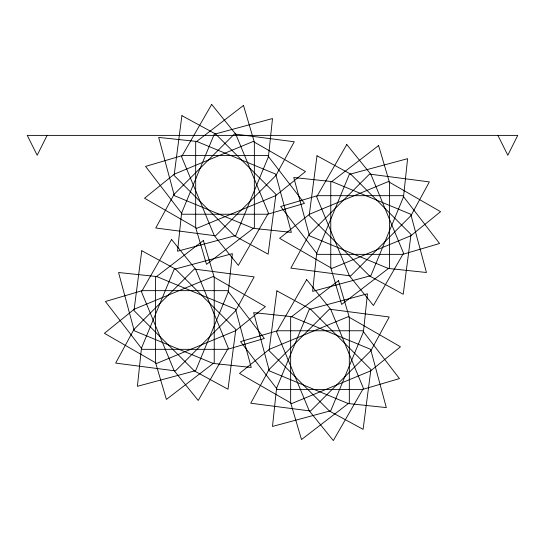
<?xml version="1.0" encoding="UTF-8"?>
<svg xmlns="http://www.w3.org/2000/svg" width="545" height="545" viewBox="0 0 545 545"><rect width="100%" height="100%" fill="white"/><g stroke="black" fill="none" stroke-linecap="round" stroke-linejoin="round"><path stroke-width="0.82" d="M47.108 135.385L37.176 155.243L27.25 135.385L517.75 135.385L507.824 155.243L497.892 135.385M141.462 348.173L137.408 386.316L195.669 370.627L228.321 291.793L232.374 253.65L174.114 269.339L141.462 348.173M181.587 213.081L177.534 251.225L235.794 235.535L268.447 156.701L272.5 118.558L214.24 134.247L181.587 213.081M276.553 388.299L272.5 426.442L330.76 410.753L363.413 331.919L367.466 293.775L309.206 309.465L276.553 388.299M316.679 253.207L312.626 291.35L370.886 275.661L403.538 196.827L407.592 158.684L349.331 174.373L316.679 253.207M141.782 250.734L133.981 310.561L194.32 370.9L228.008 389.239L235.808 329.412L175.47 269.073L141.782 250.734M181.901 115.642L174.1 175.47L234.439 235.808L268.126 254.147L275.927 194.32L215.588 133.981L181.901 115.642M276.874 290.853L269.073 350.68L329.412 411.019L363.099 429.358L370.9 369.53L310.561 309.192L276.874 290.853M316.992 155.761L309.192 215.588L369.53 275.927L403.218 294.266L411.019 234.439L350.68 174.1L316.992 155.761M174.1 194.32L155.761 228.008L215.588 235.808L275.927 175.47L294.266 141.782L234.439 133.981L174.1 194.32M133.981 329.412L115.642 363.099L175.47 370.9L235.808 310.561L254.147 276.874L194.32 269.073L133.981 329.412M309.192 234.439L290.853 268.126L350.68 275.927L411.019 215.588L429.358 181.901L369.53 174.1L309.192 234.439M269.073 369.53L250.734 403.218L310.561 411.019L370.9 350.68L389.239 316.992L329.412 309.192L269.073 369.53M211.685 104.415L181.587 156.701L214.24 235.535L238.349 265.374L268.447 213.081L235.794 134.247L211.685 104.415M171.559 239.507L141.462 291.793L174.114 370.627L198.223 400.466L228.321 348.173L195.669 269.339L171.559 239.507M346.777 144.534L316.679 196.827L349.331 275.661L373.441 305.493L403.538 253.207L370.886 174.373L346.777 144.534M306.651 279.626L276.553 331.919L309.206 410.753L333.315 440.585L363.413 388.299L330.76 309.465L306.651 279.626M174.373 174.114L144.534 198.223L196.827 228.321L275.661 195.669L305.493 171.559L253.207 141.462L174.373 174.114M134.247 309.206L104.415 333.315L156.701 363.413L235.535 330.76L265.374 306.651L213.081 276.553L134.247 309.206M309.465 214.24L279.626 238.349L331.919 268.447L410.753 235.794L440.585 211.685L388.299 181.587L309.465 214.24M269.339 349.331L239.507 373.441L291.793 403.538L370.627 370.886L400.466 346.777L348.173 316.679L269.339 349.331M243.499 105.437L195.675 142.225L195.675 227.558L206.535 264.345L254.352 227.558L254.352 142.225L243.499 105.437M203.374 240.529L155.557 277.316L155.557 362.65L166.409 399.437L214.233 362.65L214.233 277.316L203.374 240.529M378.591 145.563L330.767 182.35L330.767 267.684L341.626 304.471L389.443 267.684L389.443 182.35L378.591 145.563M338.465 280.655L290.649 317.442L290.649 402.775L301.501 439.563L349.325 402.775L349.325 317.442L338.465 280.655M182.35 155.557L145.563 166.409L182.35 214.233L267.684 214.233L304.471 203.374L267.684 155.557L182.35 155.557M317.442 195.675L280.655 206.535L317.442 254.352L402.775 254.352L439.563 243.499L402.775 195.675L317.442 195.675M142.225 290.649L105.437 301.501L142.225 349.325L227.558 349.325L264.345 338.465L227.558 290.649L142.225 290.649M277.316 330.767L240.529 341.626L277.316 389.443L362.65 389.443L399.437 378.591L362.65 330.767L277.316 330.767M196.827 141.462L158.684 137.408L174.373 195.669L253.207 228.321L291.35 232.374L275.661 174.114L196.827 141.462M331.919 181.587L293.775 177.534L309.465 235.794L388.299 268.447L426.442 272.5L410.753 214.24L331.919 181.587M156.701 276.553L118.558 272.5L134.247 330.76L213.081 363.413L251.225 367.466L235.535 309.206L156.701 276.553M291.793 316.679L253.65 312.626L269.339 370.886L348.173 403.538L386.316 407.592L370.627 349.331L291.793 316.679"/></g></svg>
